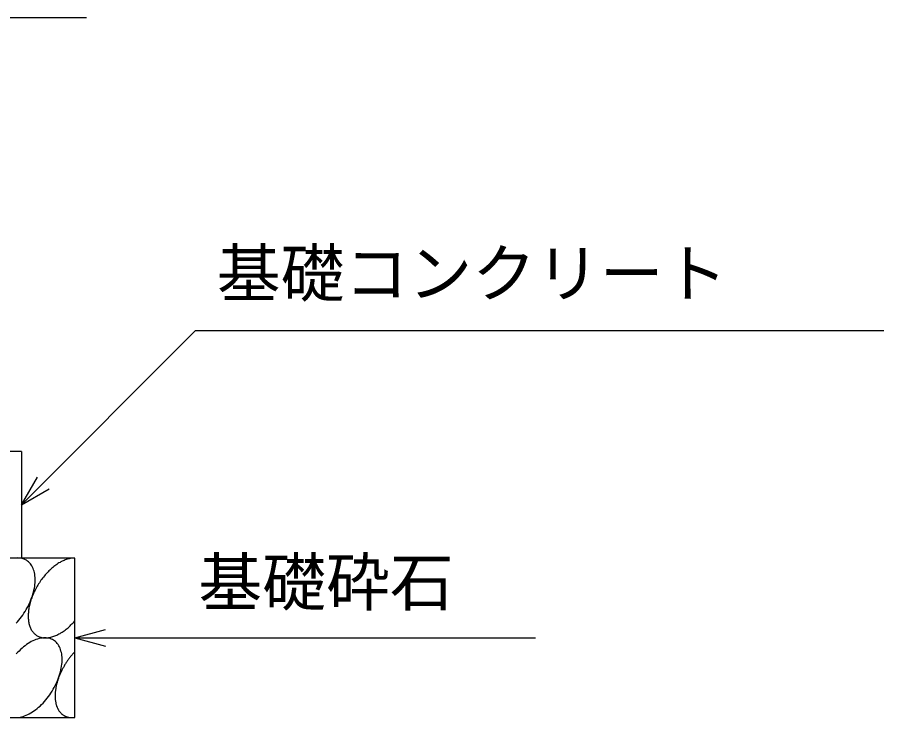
# Model space of a CAD drawing. Units: millimetres, scale not verified. Extents: x -16800 to 16800, y -5940 to 5940.
# Drawn here: x 4641 to 5456, y -1726 to -1068 of the extents above; entities that cross this region are included whole.
import ezdxf
from ezdxf.enums import TextEntityAlignment as Align

# ---------------------------------------------------------------- set-up
doc = ezdxf.new("R2010")
doc.units = ezdxf.units.MM
doc.header["$LTSCALE"] = 20
for name, color, linetype, lineweight in [('0-0_DIM', 7, 'Continuous', 25), ('0-2_HATCH', 6, 'Continuous', 25), ('0-5_OUTLINE', 3, 'Continuous', 25)]:
    doc.layers.add(name, color=color, linetype=linetype, lineweight=lineweight)
doc.styles.add('ＭＳ ゴシック', font='')
doc.styles.get('ＭＳ ゴシック').set_extended_font_data('MS Gothic')

msp = doc.modelspace()

# ---------------------------------------------------------------- linework, layer by layer
at = {"layer": '0-0_DIM'}
for p, q in [((4808.65, -1362.38), (4645, -1526.04)), ((4808.65, -1362.38), (5455.53, -1362.38)), ((4645, -1526.04), (4660, -1500.06)), ((4645, -1526.04), (4670.98, -1511.04)), ((4695, -1651.04), (4723.98, -1643.27)), ((4695, -1651.04), (5128.31, -1651.04)), ((4695, -1651.04), (4723.98, -1658.8))]:
    msp.add_line(p, q, dxfattribs=at)
msp.add_lwpolyline([(3845.74, -1451.04), (4066.85, -1068.06), (4706.05, -1068.06)], dxfattribs=at)
at = {"layer": '0-2_HATCH'}
for points in [[(4649.7, -1578.21), (4648.7, -1577.71), (4647.6, -1577.21), (4646.5, -1576.81), (4645.3, -1576.51), (4644.1, -1576.21), (4642.9, -1576.11), (4641.6, -1576.01), (4640.3, -1576.11)], [(4657.2, -1589.81), (4656.8, -1588.41), (4656.4, -1587.01), (4655.9, -1585.81), (4655.4, -1584.61), (4654.7, -1583.41), (4654.1, -1582.41), (4653.3, -1581.41), (4652.5, -1580.51), (4651.6, -1579.71), (4650.7, -1578.91), (4649.7, -1578.21)], [(4695, -1576.11), (4694.1, -1576.11), (4693.3, -1576.11), (4692.4, -1576.21), (4691.5, -1576.31), (4690.6, -1576.51), (4689.7, -1576.71), (4688.8, -1576.91), (4687.8, -1577.21), (4686.9, -1577.51), (4685.9, -1577.91), (4685, -1578.31), (4684, -1578.71), (4683.1, -1579.11), (4682.1, -1579.61), (4681.2, -1580.21), (4680.2, -1580.71), (4679.2, -1581.31), (4678.3, -1582.01), (4677.3, -1582.61), (4676.4, -1583.31), (4675.4, -1584.11), (4674.5, -1584.81), (4673.6, -1585.61), (4672.7, -1586.41), (4671.7, -1587.31), (4670.8, -1588.11), (4669.9, -1589.01), (4669.1, -1590.01), (4668.2, -1590.91), (4667.3, -1591.91), (4666.5, -1592.91), (4665.7, -1593.91), (4664.8, -1594.91), (4664, -1596.01), (4663.3, -1597.01), (4662.5, -1598.11), (4661.8, -1599.21), (4661, -1600.31), (4660.3, -1601.51)], [(4639.8, -1637.31), (4641.2, -1635.91), (4642.5, -1634.41), (4643.7, -1632.81), (4645, -1631.21), (4646.1, -1629.61), (4647.3, -1627.91), (4648.4, -1626.21), (4649.4, -1624.41), (4650.4, -1622.71), (4651.4, -1620.91), (4652.2, -1619.11), (4653.1, -1617.21), (4653.8, -1615.41), (4654.5, -1613.61), (4655.2, -1611.71), (4655.7, -1609.91), (4656.3, -1608.01), (4656.7, -1606.21), (4657.1, -1604.41), (4657.4, -1602.71), (4657.6, -1600.91), (4657.7, -1599.21), (4657.8, -1597.51), (4657.8, -1595.91), (4657.8, -1594.31), (4657.6, -1592.71), (4657.4, -1591.21), (4657.2, -1589.81)], [(4660.3, -1601.51), (4659.7, -1602.61), (4659, -1603.81), (4658.4, -1604.91), (4657.8, -1606.11), (4657.2, -1607.31), (4656.6, -1608.51), (4656.1, -1609.71), (4655.6, -1610.91), (4655.1, -1612.11), (4654.6, -1613.31), (4654.2, -1614.51), (4653.8, -1615.71), (4653.4, -1616.91), (4653.1, -1618.11), (4652.8, -1619.31), (4652.5, -1620.51), (4652.2, -1621.61), (4652, -1622.81), (4651.8, -1624.01), (4651.6, -1625.11), (4651.5, -1626.31), (4651.4, -1627.41), (4651.3, -1628.51), (4651.3, -1629.61), (4651.2, -1630.71), (4651.3, -1631.71), (4651.3, -1632.81), (4651.4, -1633.81), (4651.5, -1634.81), (4651.6, -1635.81), (4651.8, -1636.71), (4652, -1637.71), (4652.2, -1638.61), (4652.5, -1639.51), (4652.8, -1640.31), (4653.1, -1641.11), (4653.4, -1641.91), (4653.8, -1642.71), (4654.2, -1643.51)], [(4685, -1644.41), (4685.9, -1643.71), (4686.9, -1643.01), (4687.8, -1642.21), (4688.8, -1641.51), (4689.7, -1640.61), (4690.6, -1639.81), (4691.5, -1638.91), (4692.4, -1638.01), (4693.3, -1637.11), (4694.1, -1636.21), (4695, -1635.21)], [(4654.2, -1643.51), (4654.6, -1644.21), (4655.1, -1644.81), (4655.6, -1645.51), (4656.1, -1646.11), (4656.6, -1646.71), (4657.2, -1647.21), (4657.8, -1647.71), (4658.4, -1648.21), (4659, -1648.71), (4659.7, -1649.11), (4660.3, -1649.41), (4661, -1649.81), (4661.8, -1650.11), (4662.5, -1650.31), (4663.3, -1650.51), (4664, -1650.71), (4664.8, -1650.91), (4665.7, -1651.01), (4666.5, -1651.01), (4667.3, -1651.01), (4668.2, -1651.01), (4669.1, -1651.01), (4669.9, -1650.91), (4670.8, -1650.81), (4671.7, -1650.61), (4672.7, -1650.41), (4673.6, -1650.21), (4674.5, -1649.91), (4675.4, -1649.61), (4676.4, -1649.21), (4677.3, -1648.81), (4678.3, -1648.41), (4679.2, -1647.91), (4680.2, -1647.41), (4681.2, -1646.91), (4682.1, -1646.31), (4683.1, -1645.71), (4684, -1645.11), (4685, -1644.41)], [(4675.1, -1653.21), (4674, -1652.71), (4673, -1652.21), (4671.8, -1651.81), (4670.7, -1651.41), (4669.4, -1651.21), (4668.2, -1651.11), (4666.9, -1651.01), (4665.6, -1651.11), (4664.2, -1651.21), (4662.9, -1651.41), (4661.5, -1651.81), (4660, -1652.21), (4658.6, -1652.71), (4657.1, -1653.21), (4655.7, -1653.91), (4654.2, -1654.61), (4652.8, -1655.51), (4651.3, -1656.41), (4649.8, -1657.41), (4648.4, -1658.41), (4646.9, -1659.61), (4645.5, -1660.81), (4644.1, -1662.01), (4642.7, -1663.41), (4641.3, -1664.71), (4640, -1666.21)], [(4682.5, -1664.81), (4682.1, -1663.41), (4681.7, -1662.01), (4681.2, -1660.81), (4680.7, -1659.61), (4680.1, -1658.41), (4679.4, -1657.41), (4678.6, -1656.41), (4677.8, -1655.51), (4677, -1654.61), (4676, -1653.91), (4675.1, -1653.21)], [(4649.4, -1723.81), (4650.8, -1723.21), (4652.3, -1722.41), (4653.8, -1721.61), (4655.2, -1720.71), (4656.7, -1719.71), (4658.1, -1718.71), (4659.6, -1717.51), (4661, -1716.31), (4662.4, -1715.11), (4663.8, -1713.71), (4665.2, -1712.31), (4666.5, -1710.91), (4667.8, -1709.41), (4669.1, -1707.81), (4670.3, -1706.21), (4671.5, -1704.61), (4672.6, -1702.91), (4673.7, -1701.21), (4674.7, -1699.41), (4675.7, -1697.71), (4676.7, -1695.91), (4677.6, -1694.01), (4678.4, -1692.21), (4679.2, -1690.41), (4679.9, -1688.51), (4680.5, -1686.71), (4681.1, -1684.91), (4681.6, -1683.01), (4682, -1681.21), (4682.4, -1679.41), (4682.7, -1677.71), (4682.9, -1675.91), (4683.1, -1674.21), (4683.1, -1672.51), (4683.2, -1670.91), (4683.1, -1669.31), (4683, -1667.71), (4682.8, -1666.21), (4682.5, -1664.81)], [(4695, -1664.31), (4694.5, -1664.81), (4694, -1665.41), (4693.5, -1665.91), (4693, -1666.51), (4692.5, -1667.01), (4692, -1667.61), (4691.5, -1668.21), (4691.1, -1668.71), (4690.6, -1669.31), (4690.1, -1669.91), (4689.7, -1670.51), (4689.2, -1671.11), (4688.8, -1671.81), (4688.3, -1672.41), (4687.9, -1673.01), (4687.5, -1673.61), (4687.1, -1674.31), (4686.6, -1674.91), (4686.2, -1675.51), (4685.8, -1676.21), (4685.4, -1676.81), (4685.1, -1677.51), (4684.7, -1678.21), (4684.3, -1678.81), (4683.9, -1679.51), (4683.6, -1680.21), (4683.2, -1680.81), (4682.9, -1681.51), (4682.5, -1682.21), (4682.2, -1682.91), (4681.9, -1683.61), (4681.6, -1684.21), (4681.3, -1684.91), (4681, -1685.61), (4680.7, -1686.31), (4680.4, -1687.01), (4680.2, -1687.71), (4679.9, -1688.41), (4679.7, -1689.11)], [(4679.7, -1689.11), (4679.4, -1689.81), (4679.2, -1690.41), (4679, -1691.11), (4678.8, -1691.81), (4678.6, -1692.51), (4678.4, -1693.21), (4678.2, -1693.91), (4678, -1694.61), (4677.8, -1695.21), (4677.7, -1695.91), (4677.5, -1696.61), (4677.4, -1697.31), (4677.3, -1697.91), (4677.2, -1698.61), (4677.1, -1699.31), (4677, -1699.91), (4676.9, -1700.61), (4676.8, -1701.21), (4676.7, -1701.91), (4676.7, -1702.51), (4676.6, -1703.21), (4676.6, -1703.81), (4676.6, -1704.41), (4676.6, -1705.01), (4676.6, -1705.71), (4676.6, -1706.31), (4676.6, -1706.91), (4676.6, -1707.51), (4676.6, -1708.11), (4676.7, -1708.61), (4676.7, -1709.21), (4676.8, -1709.81), (4676.9, -1710.41), (4677, -1710.91), (4677.1, -1711.51), (4677.2, -1712.01), (4677.3, -1712.51), (4677.4, -1713.11), (4677.5, -1713.61)], [(4677.5, -1713.61), (4677.7, -1714.11), (4677.8, -1714.61), (4678, -1715.11), (4678.2, -1715.61), (4678.4, -1716.01), (4678.6, -1716.51), (4678.8, -1717.01), (4679, -1717.41), (4679.2, -1717.81), (4679.4, -1718.31), (4679.7, -1718.71), (4679.9, -1719.11), (4680.2, -1719.51), (4680.4, -1719.91), (4680.7, -1720.21), (4681, -1720.61), (4681.3, -1721.01), (4681.6, -1721.31), (4681.9, -1721.61), (4682.2, -1722.01), (4682.5, -1722.31), (4682.9, -1722.61), (4683.2, -1722.81), (4683.6, -1723.11), (4683.9, -1723.41), (4684.3, -1723.61), (4684.7, -1723.91), (4685.1, -1724.11), (4685.4, -1724.31), (4685.8, -1724.51), (4686.2, -1724.71), (4686.6, -1724.91), (4687.1, -1725.01), (4687.5, -1725.21), (4687.9, -1725.31), (4688.3, -1725.51), (4688.8, -1725.61), (4689.2, -1725.71), (4689.7, -1725.81)], [(4640.9, -1726.01), (4642.3, -1725.91), (4643.7, -1725.61), (4645.1, -1725.31), (4646.5, -1724.91), (4647.9, -1724.41), (4649.4, -1723.81)], [(4689.7, -1725.81), (4690.1, -1725.81), (4690.6, -1725.91), (4691.1, -1726.01), (4691.5, -1726.01), (4692, -1726.01), (4692.5, -1726.01), (4693, -1726.01), (4693.5, -1726.01), (4694, -1726.01), (4694.5, -1726.01), (4695, -1725.91)]]:
    msp.add_lwpolyline(points, dxfattribs=at)
at = {"layer": '0-5_OUTLINE'}
for p, q in [((4645, -1476.04), (3405, -1476.04)), ((4645, -1476.04), (4645, -1576.04)), ((4695, -1576.04), (3355, -1576.04))]:
    msp.add_line(p, q, dxfattribs=at)
msp.add_lwpolyline([(3355, -1726.04), (4695, -1726.04), (4695, -1576.04)], dxfattribs=at)

# ---------------------------------------------------------------- texts
at = {"layer": '0-0_DIM', "style": 'ＭＳ ゴシック'}
for s, p in [('基礎コンクリート', (4828.65, -1343.65)), ('基礎砕石', (4811.32, -1633.86))]:
    msp.add_text(s, height=43.99, dxfattribs=at).set_placement(p, align=Align.BOTTOM_LEFT)

doc.saveas('drawing.dxf')
